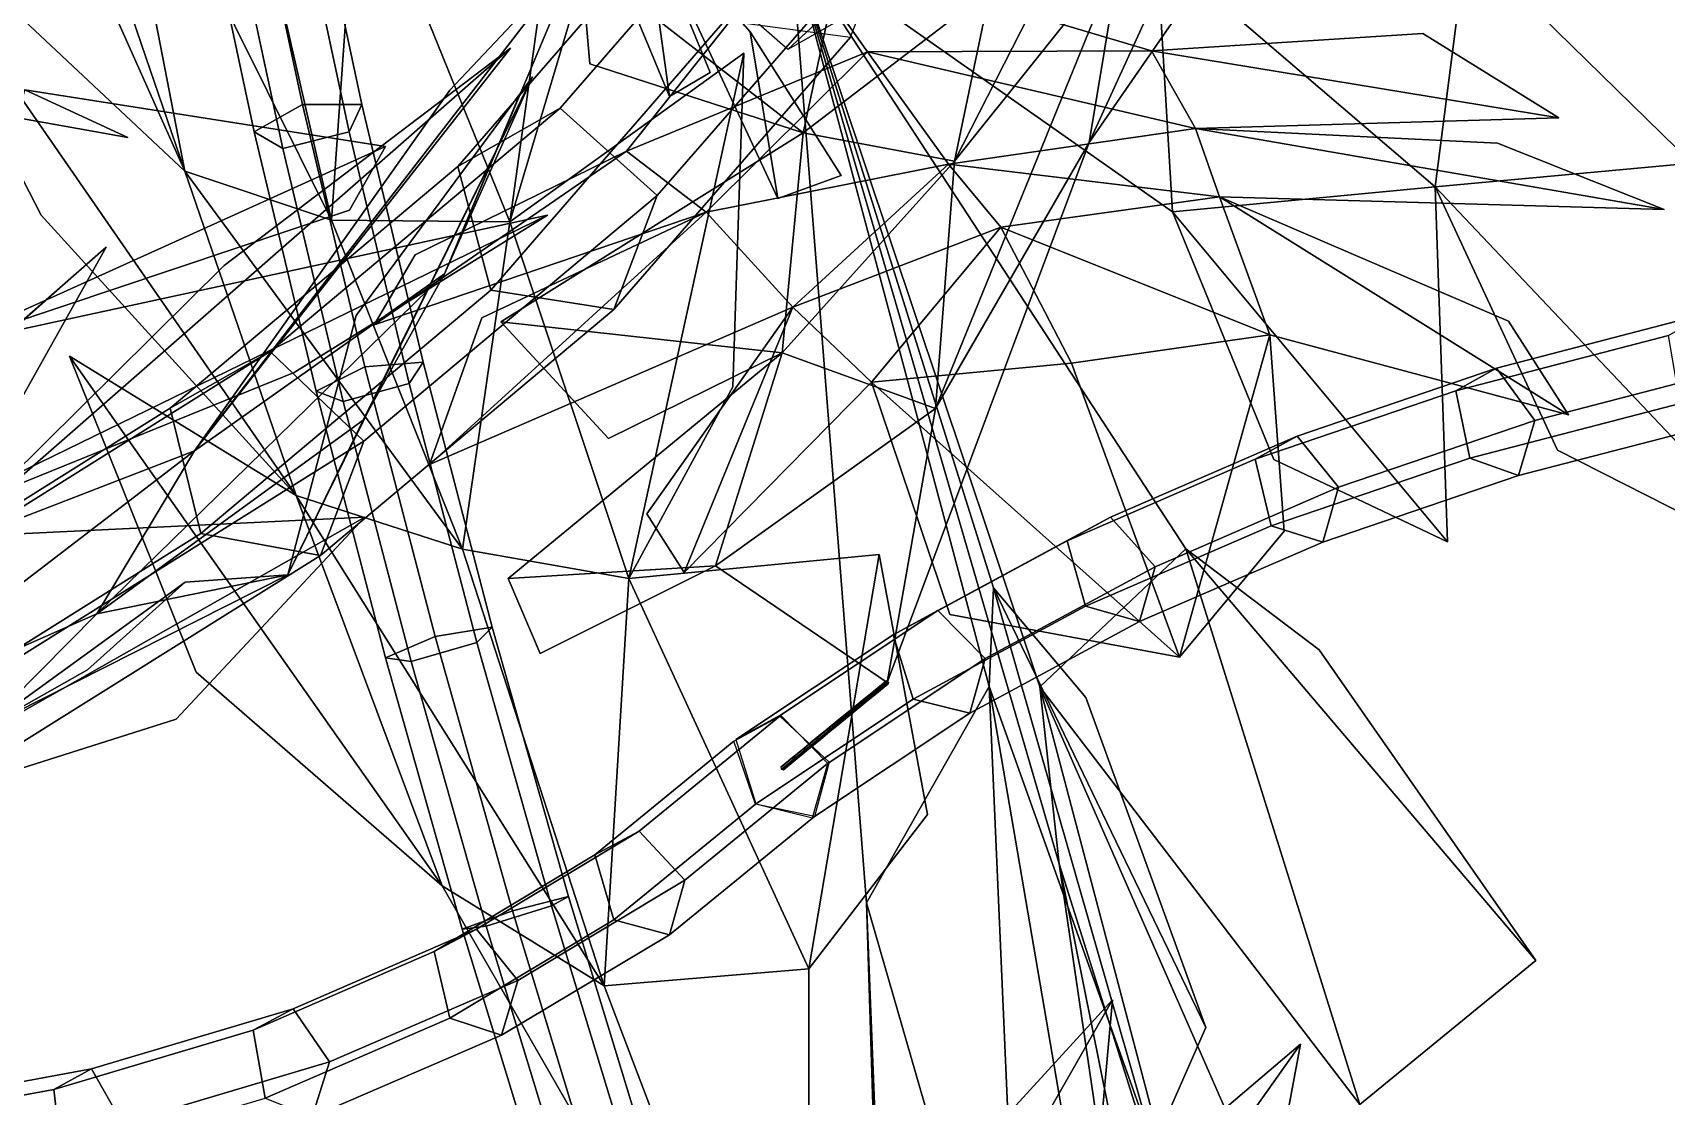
# Model space of a CAD drawing. Header units: metres. Extents: x -349 to 464, y -383 to 362.
# Drawn here: x 154.4 to 187.41, y 4.95 to 26.44 of the extents above; entities that cross this region are included whole.
import ezdxf

# ---------------------------------------------------------------- set-up
doc = ezdxf.new("R2010")
doc.units = ezdxf.units.M

msp = doc.modelspace()

# ---------------------------------------------------------------- linework, layer by layer
at = {"layer": 'Breeder_Intrnd', "color": 3}
for points in [[(167.6774, 27.8463, 293.079), (173.1804, 32.958, 308.6278), (175.1631, 31.2137, 308.4995), (169.6602, 26.102, 292.9507)], [(169.6602, 26.102, 292.9507), (175.1631, 31.2137, 308.4995), (177.2404, 32.4006, 307.3741), (171.7374, 27.2889, 291.8253)], [(165.0614, 24.9163, 275.8337), (169.7876, 30.3623, 291.4665), (167.6877, 29.1521, 292.5231), (162.9966, 23.7405, 276.9933)], [(167.0237, 23.1541, 275.6499), (171.807, 28.6559, 291.4501), (169.7876, 30.3623, 291.4665), (165.0614, 24.9163, 275.8337)], [(162.9966, 23.7405, 276.9933), (167.6877, 29.1521, 292.5231), (168.3898, 26.6864, 293.1696), (163.6637, 21.2405, 277.5368)], [(166.1469, 20.848, 276.7184), (170.9302, 26.3498, 292.5186), (171.807, 28.6559, 291.4501), (167.0237, 23.1541, 275.6499)], [(163.6637, 21.2405, 277.5368), (168.3898, 26.6864, 293.1696), (170.9302, 26.3498, 292.5186), (166.1469, 20.848, 276.7184)], [(159.2023, 19.9984, 260.4109), (165.0614, 24.9163, 275.8337), (162.9966, 23.7405, 276.9933), (157.1801, 18.8532, 261.6716)], [(161.0956, 18.186, 260.0623), (167.0237, 23.1541, 275.6499), (165.0614, 24.9163, 275.8337), (159.2023, 19.9984, 260.4109)], [(157.1801, 18.8532, 261.6716), (162.9966, 23.7405, 276.9933), (163.6637, 21.2405, 277.5368), (157.8046, 16.3225, 262.114)], [(160.2187, 15.88, 261.1307), (166.1469, 20.848, 276.7184), (167.0237, 23.1541, 275.6499), (161.0956, 18.186, 260.0623)], [(157.8046, 16.3225, 262.114), (163.6637, 21.2405, 277.5368), (166.1469, 20.848, 276.7184), (160.2187, 15.88, 261.1307)], [(152.2423, 15.635, 245.2814), (159.2023, 19.9984, 260.4109), (157.1801, 18.8532, 261.6716), (150.2697, 14.5169, 246.6412)], [(154.0547, 13.7788, 244.7717), (161.0956, 18.186, 260.0623), (159.2023, 19.9984, 260.4109), (152.2423, 15.635, 245.2814)], [(150.2697, 14.5169, 246.6412), (157.1801, 18.8532, 261.6716), (157.8046, 16.3225, 262.114), (150.8446, 11.9592, 246.9846)], [(153.1778, 11.4727, 245.8402), (160.2187, 15.88, 261.1307), (161.0956, 18.186, 260.0623), (154.0547, 13.7788, 244.7717)], [(150.8446, 11.9592, 246.9846), (157.8046, 16.3225, 262.114), (160.2187, 15.88, 261.1307), (153.1778, 11.4727, 245.8402)]]:
    msp.add_3dface(points, dxfattribs=at)
at = {"layer": 'Breeder_Leaf', "color": 3}
for points in [[(155.8946, 31.7981, 255.3863), (153.1471, 36.2901, 250.3426), (157.4785, 23.6434, 252.256)], [(155.8946, 31.7981, 255.3863), (157.4785, 23.6434, 252.256), (153.1471, 36.2901, 250.3426)], [(153.1471, 36.2901, 250.3426), (153.9762, 31.489, 249.4697), (157.4785, 23.6434, 252.256)], [(153.1471, 36.2901, 250.3426), (157.4785, 23.6434, 252.256), (153.9762, 31.489, 249.4697)], [(176.3814, 28.04291, 101.7776), (180.6449, 34.92, 104.1116), (175.7502, 24.2203, 110.3054)], [(176.3814, 28.04291, 101.7776), (175.7502, 24.2203, 110.3054), (180.6449, 34.92, 104.1116)], [(180.6449, 34.92, 104.1116), (179.7413, 29.9987, 108.8524), (175.7502, 24.2203, 110.3054)], [(180.6449, 34.92, 104.1116), (175.7502, 24.2203, 110.3054), (179.7413, 29.9987, 108.8524)], [(164.0473, 22.6219, 260.0789), (165.5088, 33.1738, 266.9497), (160.9733, 30.1874, 263.1028)], [(164.0473, 22.6219, 260.0789), (160.9733, 30.1874, 263.1028), (165.5088, 33.1738, 266.9497)], [(164.0473, 22.6219, 260.0789), (166.2043, 29.8754, 266.1505), (165.5088, 33.1738, 266.9497)], [(164.0473, 22.6219, 260.0789), (165.5088, 33.1738, 266.9497), (166.2043, 29.8754, 266.1505)], [(160.4429, 22.6509, 256.3257), (155.8946, 31.7981, 255.3863), (157.4785, 23.6434, 252.256)], [(160.4429, 22.6509, 256.3257), (157.4785, 23.6434, 252.256), (155.8946, 31.7981, 255.3863)], [(160.4429, 22.6509, 256.3257), (158.514, 31.05188, 259.1946), (155.8946, 31.7981, 255.3863)], [(160.4429, 22.6509, 256.3257), (155.8946, 31.7981, 255.3863), (158.514, 31.05188, 259.1946)], [(160.9733, 30.1874, 263.1028), (158.514, 31.05188, 259.1946), (160.4429, 22.6509, 256.3257)], [(160.9733, 30.1874, 263.1028), (160.4429, 22.6509, 256.3257), (158.514, 31.05188, 259.1946)], [(173.0269, 23.8461, 99.5957), (176.6985, 31.0466, 94.5576), (176.3814, 28.04291, 101.7776)], [(173.0269, 23.8461, 99.5957), (176.3814, 28.04291, 101.7776), (176.6985, 31.0466, 94.5576)], [(173.0269, 23.8461, 99.5957), (173.7484, 27.308, 92.646), (176.6985, 31.0466, 94.5576)], [(173.0269, 23.8461, 99.5957), (176.6985, 31.0466, 94.5576), (173.7484, 27.308, 92.646)], [(164.0473, 22.6219, 260.0789), (160.9733, 30.1874, 263.1028), (160.4429, 22.6509, 256.3257)], [(164.0473, 22.6219, 260.0789), (160.4429, 22.6509, 256.3257), (160.9733, 30.1874, 263.1028)], [(157.4785, 23.6434, 252.256), (150.9825, 29.7392, 246.0808), (159.7299, 17.09128, 248.6161)], [(157.4785, 23.6434, 252.256), (159.7299, 17.09128, 248.6161), (150.9825, 29.7392, 246.0808)], [(150.9825, 29.7392, 246.0808), (154.5784, 22.7567, 245.573), (159.7299, 17.09128, 248.6161)], [(150.9825, 29.7392, 246.0808), (159.7299, 17.09128, 248.6161), (154.5784, 22.7567, 245.573)], [(169.9723, 24.4158, 90.5351), (165.4817, 27.9139, 79.2088), (170.8904, 28.6949, 83.00672)], [(169.9723, 24.4158, 90.5351), (170.8904, 28.6949, 83.00672), (165.4817, 27.9139, 79.2088)], [(169.9723, 24.4158, 90.5351), (170.8904, 28.6949, 83.00672), (173.7484, 27.308, 92.646)], [(169.9723, 24.4158, 90.5351), (173.7484, 27.308, 92.646), (170.8904, 28.6949, 83.00672)], [(162.7239, 21.5716, 129.1591), (165.4612, 28.06714, 131.025), (157.6748, 17.9924, 135.5232)], [(162.7239, 21.5716, 129.1591), (157.6748, 17.9924, 135.5232), (165.4612, 28.06714, 131.025)], [(165.4612, 28.06714, 131.025), (162.8308, 25.2821, 134.1595), (157.6748, 17.9924, 135.5232)], [(165.4612, 28.06714, 131.025), (157.6748, 17.9924, 135.5232), (162.8308, 25.2821, 134.1595)], [(169.9723, 24.4158, 90.5351), (165.6642, 25.8089, 81.9543), (165.4817, 27.9139, 79.2088)], [(169.9723, 24.4158, 90.5351), (165.4817, 27.9139, 79.2088), (165.6642, 25.8089, 81.9543)], [(172.6417, 18.8503, 108.0927), (176.3814, 28.04291, 101.7776), (175.7502, 24.2203, 110.3054)], [(172.6417, 18.8503, 108.0927), (175.7502, 24.2203, 110.3054), (176.3814, 28.04291, 101.7776)], [(172.6417, 18.8503, 108.0927), (173.0269, 23.8461, 99.5957), (176.3814, 28.04291, 101.7776)], [(172.6417, 18.8503, 108.0927), (176.3814, 28.04291, 101.7776), (173.0269, 23.8461, 99.5957)], [(169.9723, 24.4158, 90.5351), (173.7484, 27.308, 92.646), (173.0269, 23.8461, 99.5957)], [(169.9723, 24.4158, 90.5351), (173.0269, 23.8461, 99.5957), (173.7484, 27.308, 92.646)], [(157.6748, 17.9924, 135.5232), (164.0594, 26.1267, 138.7731), (152.4458, 15.9704, 140.9838)], [(157.6748, 17.9924, 135.5232), (152.4458, 15.9704, 140.9838), (164.0594, 26.1267, 138.7731)], [(164.0594, 26.1267, 138.7731), (158.2717, 21.7391, 141.8055), (152.4458, 15.9704, 140.9838)], [(164.0594, 26.1267, 138.7731), (152.4458, 15.9704, 140.9838), (158.2717, 21.7391, 141.8055)], [(166.4524, 15.4177, 257.8984), (168.7738, 26.02712, 269.1898), (164.0473, 22.6219, 260.0789)], [(166.4524, 15.4177, 257.8984), (164.0473, 22.6219, 260.0789), (168.7738, 26.02712, 269.1898)], [(166.4524, 15.4177, 257.8984), (168.5527, 19.2899, 264.8441), (168.7738, 26.02712, 269.1898)], [(166.4524, 15.4177, 257.8984), (168.7738, 26.02712, 269.1898), (168.5527, 19.2899, 264.8441)], [(159.5631, 15.4872, 122.7621), (164.5022, 25.5524, 118.54), (161.0788, 18.6127, 125.9249)], [(159.5631, 15.4872, 122.7621), (161.0788, 18.6127, 125.9249), (164.5022, 25.5524, 118.54)], [(159.5631, 15.4872, 122.7621), (160.9387, 20.7298, 117.9101), (164.5022, 25.5524, 118.54)], [(159.5631, 15.4872, 122.7621), (164.5022, 25.5524, 118.54), (160.9387, 20.7298, 117.9101)], [(161.0788, 18.6127, 125.9249), (164.5022, 25.5524, 118.54), (162.7239, 21.5716, 129.1591)], [(161.0788, 18.6127, 125.9249), (162.7239, 21.5716, 129.1591), (164.5022, 25.5524, 118.54)], [(164.5022, 25.5524, 118.54), (164.2395, 25.1832, 123.7192), (162.7239, 21.5716, 129.1591)], [(164.5022, 25.5524, 118.54), (162.7239, 21.5716, 129.1591), (164.2395, 25.1832, 123.7192)], [(154.2443, 25.286, -6.9833), (156.3254, 24.3239, -15.1967), (152.1789, 25.06231, -20.8725)], [(154.2443, 25.286, -6.9833), (152.1789, 25.06231, -20.8725), (156.3254, 24.3239, -15.1967)], [(152.6255, 20.1143, 1.6672), (161.5305, 24.1428, -9.5253), (154.2443, 25.286, -6.9833)], [(152.6255, 20.1143, 1.6672), (154.2443, 25.286, -6.9833), (161.5305, 24.1428, -9.5253)], [(152.6255, 20.1143, 1.6672), (160.8065, 22.8581, -5.7415), (161.5305, 24.1428, -9.5253)], [(152.6255, 20.1143, 1.6672), (161.5305, 24.1428, -9.5253), (160.8065, 22.8581, -5.7415)], [(169.5482, 19.971, 97.0546), (163.8634, 20.5991, 82.4692), (169.9723, 24.4158, 90.5351)], [(169.5482, 19.971, 97.0546), (169.9723, 24.4158, 90.5351), (163.8634, 20.5991, 82.4692)], [(169.5482, 19.971, 97.0546), (169.9723, 24.4158, 90.5351), (173.0269, 23.8461, 99.5957)], [(169.5482, 19.971, 97.0546), (173.0269, 23.8461, 99.5957), (169.9723, 24.4158, 90.5351)], [(171.6668, 13.3165, 119.4861), (172.6417, 18.8503, 108.0927), (175.7502, 24.2203, 110.3054)], [(171.6668, 13.3165, 119.4861), (175.7502, 24.2203, 110.3054), (172.6417, 18.8503, 108.0927)], [(169.5482, 19.971, 97.0546), (173.0269, 23.8461, 99.5957), (172.6417, 18.8503, 108.0927)], [(169.5482, 19.971, 97.0546), (172.6417, 18.8503, 108.0927), (173.0269, 23.8461, 99.5957)], [(163.0913, 16.00903, 253.2155), (157.4785, 23.6434, 252.256), (159.7299, 17.09128, 248.6161)], [(163.0913, 16.00903, 253.2155), (159.7299, 17.09128, 248.6161), (157.4785, 23.6434, 252.256)], [(163.0913, 16.00903, 253.2155), (160.4429, 22.6509, 256.3257), (157.4785, 23.6434, 252.256)], [(163.0913, 16.00903, 253.2155), (157.4785, 23.6434, 252.256), (160.4429, 22.6509, 256.3257)], [(151.3171, 16.1843, 9.9524), (164.8082, 22.7572, -0.6334), (152.6255, 20.1143, 1.6672)], [(151.3171, 16.1843, 9.9524), (152.6255, 20.1143, 1.6672), (164.8082, 22.7572, -0.6334)], [(151.3171, 16.1843, 9.9524), (159.6897, 19.5749, 6.5821), (164.8082, 22.7572, -0.6334)], [(151.3171, 16.1843, 9.9524), (164.8082, 22.7572, -0.6334), (159.6897, 19.5749, 6.5821)], [(164.0473, 22.6219, 260.0789), (160.4429, 22.6509, 256.3257), (163.0913, 16.00903, 253.2155)], [(164.0473, 22.6219, 260.0789), (163.0913, 16.00903, 253.2155), (160.4429, 22.6509, 256.3257)], [(166.4524, 15.4177, 257.8984), (164.0473, 22.6219, 260.0789), (163.0913, 16.00903, 253.2155)], [(166.4524, 15.4177, 257.8984), (163.0913, 16.00903, 253.2155), (164.0473, 22.6219, 260.0789)], [(152.4458, 15.9704, 140.9838), (155.8873, 22.1096, 145.6083), (146.0098, 13.3644, 147.2704)], [(152.4458, 15.9704, 140.9838), (146.0098, 13.3644, 147.2704), (155.8873, 22.1096, 145.6083)], [(155.8873, 22.1096, 145.6083), (151.2533, 18.0453, 148.6936), (146.0098, 13.3644, 147.2704)], [(155.8873, 22.1096, 145.6083), (146.0098, 13.3644, 147.2704), (151.2533, 18.0453, 148.6936)], [(155.7004, 14.7033, 132.1148), (162.7239, 21.5716, 129.1591), (157.6748, 17.9924, 135.5232)], [(155.7004, 14.7033, 132.1148), (157.6748, 17.9924, 135.5232), (162.7239, 21.5716, 129.1591)], [(155.7004, 14.7033, 132.1148), (161.0788, 18.6127, 125.9249), (162.7239, 21.5716, 129.1591)], [(155.7004, 14.7033, 132.1148), (162.7239, 21.5716, 129.1591), (161.0788, 18.6127, 125.9249)], [(169.5482, 19.971, 97.0546), (166.0385, 18.2415, 89.82), (163.8634, 20.5991, 82.4692)], [(169.5482, 19.971, 97.0546), (163.8634, 20.5991, 82.4692), (166.0385, 18.2415, 89.82)], [(159.7299, 17.09128, 248.6161), (155.1518, 19.907, 242.1328), (162.6754, 9.2043, 244.5106)], [(159.7299, 17.09128, 248.6161), (162.6754, 9.2043, 244.5106), (155.1518, 19.907, 242.1328)], [(155.1518, 19.907, 242.1328), (157.7094, 13.5236, 241.6622), (162.6754, 9.2043, 244.5106)], [(155.1518, 19.907, 242.1328), (162.6754, 9.2043, 244.5106), (157.7094, 13.5236, 241.6622)], [(168.2025, 15.6689, 105.2622), (164.0134, 15.4168, 92.6843), (169.5482, 19.971, 97.0546)], [(168.2025, 15.6689, 105.2622), (169.5482, 19.971, 97.0546), (164.0134, 15.4168, 92.6843)], [(168.2025, 15.6689, 105.2622), (169.5482, 19.971, 97.0546), (172.6417, 18.8503, 108.0927)], [(168.2025, 15.6689, 105.2622), (172.6417, 18.8503, 108.0927), (169.5482, 19.971, 97.0546)], [(168.2025, 15.6689, 105.2622), (172.6417, 18.8503, 108.0927), (171.6668, 13.3165, 119.4861)], [(168.2025, 15.6689, 105.2622), (171.6668, 13.3165, 119.4861), (172.6417, 18.8503, 108.0927)], [(159.5631, 15.4872, 122.7621), (161.0788, 18.6127, 125.9249), (155.7004, 14.7033, 132.1148)], [(159.5631, 15.4872, 122.7621), (155.7004, 14.7033, 132.1148), (161.0788, 18.6127, 125.9249)], [(150.2178, 12.2823, 137.1031), (157.6748, 17.9924, 135.5232), (152.4458, 15.9704, 140.9838)], [(150.2178, 12.2823, 137.1031), (152.4458, 15.9704, 140.9838), (157.6748, 17.9924, 135.5232)], [(150.2178, 12.2823, 137.1031), (155.7004, 14.7033, 132.1148), (157.6748, 17.9924, 135.5232)], [(150.2178, 12.2823, 137.1031), (157.6748, 17.9924, 135.5232), (155.7004, 14.7033, 132.1148)], [(165.9539, 7.187, 249.8564), (159.7299, 17.09128, 248.6161), (162.6754, 9.2043, 244.5106)], [(165.9539, 7.187, 249.8564), (162.6754, 9.2043, 244.5106), (159.7299, 17.09128, 248.6161)], [(165.9539, 7.187, 249.8564), (163.0913, 16.00903, 253.2155), (159.7299, 17.09128, 248.6161)], [(165.9539, 7.187, 249.8564), (159.7299, 17.09128, 248.6161), (163.0913, 16.00903, 253.2155)], [(149.6413, 10.1452, 18.964), (161.1145, 16.657, 10.7449), (151.3171, 16.1843, 9.9524)], [(149.6413, 10.1452, 18.964), (151.3171, 16.1843, 9.9524), (161.1145, 16.657, 10.7449)], [(149.6413, 10.1452, 18.964), (157.3019, 12.5711, 16.3727), (161.1145, 16.657, 10.7449)], [(149.6413, 10.1452, 18.964), (161.1145, 16.657, 10.7449), (157.3019, 12.5711, 16.3727)], [(166.4524, 15.4177, 257.8984), (163.0913, 16.00903, 253.2155), (165.9539, 7.187, 249.8564)], [(166.4524, 15.4177, 257.8984), (165.9539, 7.187, 249.8564), (163.0913, 16.00903, 253.2155)], [(170.0874, 7.5293, 254.3993), (171.5086, 15.9019, 264.5823), (166.4524, 15.4177, 257.8984)], [(170.0874, 7.5293, 254.3993), (166.4524, 15.4177, 257.8984), (171.5086, 15.9019, 264.5823)], [(170.0874, 7.5293, 254.3993), (172.4843, 10.6475, 260.4332), (171.5086, 15.9019, 264.5823)], [(170.0874, 7.5293, 254.3993), (171.5086, 15.9019, 264.5823), (172.4843, 10.6475, 260.4332)], [(168.2025, 15.6689, 105.2622), (164.6588, 13.9003, 99.2463), (164.0134, 15.4168, 92.6843)], [(168.2025, 15.6689, 105.2622), (164.0134, 15.4168, 92.6843), (164.6588, 13.9003, 99.2463)], [(153.3996, 12.376, 128.0689), (159.5631, 15.4872, 122.7621), (155.7004, 14.7033, 132.1148)], [(153.3996, 12.376, 128.0689), (155.7004, 14.7033, 132.1148), (159.5631, 15.4872, 122.7621)], [(153.3996, 12.376, 128.0689), (157.4872, 15.3375, 116.441), (159.5631, 15.4872, 122.7621)], [(153.3996, 12.376, 128.0689), (159.5631, 15.4872, 122.7621), (157.4872, 15.3375, 116.441)], [(153.3996, 12.376, 128.0689), (155.5152, 13.5719, 118.676), (157.4872, 15.3375, 116.441)], [(153.3996, 12.376, 128.0689), (157.4872, 15.3375, 116.441), (155.5152, 13.5719, 118.676)], [(170.0874, 7.5293, 254.3993), (166.4524, 15.4177, 257.8984), (165.9539, 7.187, 249.8564)], [(170.0874, 7.5293, 254.3993), (165.9539, 7.187, 249.8564), (166.4524, 15.4177, 257.8984)], [(153.3996, 12.376, 128.0689), (155.7004, 14.7033, 132.1148), (150.2178, 12.2823, 137.1031)], [(153.3996, 12.376, 128.0689), (150.2178, 12.2823, 137.1031), (155.7004, 14.7033, 132.1148)], [(170.0752, -3.6437, 244.6517), (165.9539, 7.187, 249.8564), (162.6754, 9.2043, 244.5106)], [(170.0752, -3.6437, 244.6517), (162.6754, 9.2043, 244.5106), (165.9539, 7.187, 249.8564)], [(170.0874, 7.5293, 254.3993), (165.9539, 7.187, 249.8564), (170.0752, -3.6437, 244.6517)], [(170.0874, 7.5293, 254.3993), (170.0752, -3.6437, 244.6517), (165.9539, 7.187, 249.8564)]]:
    msp.add_3dface(points, dxfattribs=at)
at = {"layer": 'Breeder_Mrstm', "color": 3}
for points in [[(164.7927, 31.1185, 318.6564), (167.2705, 25.1536, 325.5616), (166.7491, 28.9012, 312.5031)], [(164.7927, 31.1185, 318.6564), (166.7491, 28.9012, 312.5031), (167.2705, 25.1536, 325.5616)], [(167.2705, 25.1536, 325.5616), (168.0954, 25.6354, 318.7629), (166.7491, 28.9012, 312.5031)], [(167.2705, 25.1536, 325.5616), (166.7491, 28.9012, 312.5031), (168.0954, 25.6354, 318.7629)], [(166.7491, 28.9012, 312.5031), (169.458, 23.09387, 316.0949), (168.9019, 26.4597, 305.009)], [(166.7491, 28.9012, 312.5031), (168.9019, 26.4597, 305.009), (169.458, 23.09387, 316.0949)], [(166.4042, 24.04539, 303.9999), (171.273, 26.05697, 302.9789), (169.729, 28.2375, 292.2243)], [(166.4042, 24.04539, 303.9999), (169.729, 28.2375, 292.2243), (171.273, 26.05697, 302.9789)], [(169.729, 28.2375, 292.2243), (171.273, 26.05697, 302.9789), (177.0121, 26.07158, 302.6913)], [(169.729, 28.2375, 292.2243), (177.0121, 26.07158, 302.6913), (171.273, 26.05697, 302.9789)], [(177.4305, 22.8202, 301.0918), (177.1139, 28.1424, 300.4859), (169.729, 28.2375, 292.2243)], [(177.4305, 22.8202, 301.0918), (169.729, 28.2375, 292.2243), (177.1139, 28.1424, 300.4859)], [(182.7368, 23.3299, 307.2808), (183.3703, 28.2652, 306.3922), (177.1139, 28.1424, 300.4859)], [(182.7368, 23.3299, 307.2808), (177.1139, 28.1424, 300.4859), (183.3703, 28.2652, 306.3922)], [(177.4305, 22.8202, 301.0918), (182.7368, 23.3299, 307.2808), (177.1139, 28.1424, 300.4859)], [(177.4305, 22.8202, 301.0918), (177.1139, 28.1424, 300.4859), (182.7368, 23.3299, 307.2808)], [(182.7368, 23.3299, 307.2808), (187.927, 23.8047, 311.7918), (183.3703, 28.2652, 306.3922)], [(182.7368, 23.3299, 307.2808), (183.3703, 28.2652, 306.3922), (187.927, 23.8047, 311.7918)], [(187.927, 23.8047, 311.7918), (187.8895, 28.3327, 311.4754), (183.3703, 28.2652, 306.3922)], [(187.927, 23.8047, 311.7918), (183.3703, 28.2652, 306.3922), (187.8895, 28.3327, 311.4754)], [(169.458, 23.09387, 316.0949), (170.7375, 23.558, 310.2382), (168.9019, 26.4597, 305.009)], [(169.458, 23.09387, 316.0949), (168.9019, 26.4597, 305.009), (170.7375, 23.558, 310.2382)], [(185.238, 24.7193, 310.7562), (182.4939, 26.423, 305.6846), (177.0121, 26.07158, 302.6913)], [(185.238, 24.7193, 310.7562), (177.0121, 26.07158, 302.6913), (182.4939, 26.423, 305.6846)], [(166.4042, 24.04539, 303.9999), (168.0137, 22.8152, 311.9129), (171.273, 26.05697, 302.9789)], [(166.4042, 24.04539, 303.9999), (171.273, 26.05697, 302.9789), (168.0137, 22.8152, 311.9129)], [(168.0137, 22.8152, 311.9129), (172.9095, 23.7869, 311.1158), (171.273, 26.05697, 302.9789)], [(168.0137, 22.8152, 311.9129), (171.273, 26.05697, 302.9789), (172.9095, 23.7869, 311.1158)], [(171.273, 26.05697, 302.9789), (177.8955, 24.5083, 310.6621), (177.0121, 26.07158, 302.6913)], [(171.273, 26.05697, 302.9789), (177.0121, 26.07158, 302.6913), (177.8955, 24.5083, 310.6621)], [(171.273, 26.05697, 302.9789), (172.9095, 23.7869, 311.1158), (177.8955, 24.5083, 310.6621)], [(171.273, 26.05697, 302.9789), (177.8955, 24.5083, 310.6621), (172.9095, 23.7869, 311.1158)], [(177.8955, 24.5083, 310.6621), (185.238, 24.7193, 310.7562), (177.0121, 26.07158, 302.6913)], [(177.8955, 24.5083, 310.6621), (177.0121, 26.07158, 302.6913), (185.238, 24.7193, 310.7562)], [(172.9095, 23.7869, 311.1158), (178.3844, 23.126, 317.3297), (177.8955, 24.5083, 310.6621)], [(172.9095, 23.7869, 311.1158), (177.8955, 24.5083, 310.6621), (178.3844, 23.126, 317.3297)], [(178.3844, 23.126, 317.3297), (187.3638, 22.8696, 320.2801), (177.8955, 24.5083, 310.6621)], [(178.3844, 23.126, 317.3297), (177.8955, 24.5083, 310.6621), (187.3638, 22.8696, 320.2801)], [(187.3638, 22.8696, 320.2801), (183.9974, 24.2121, 314.4492), (177.8955, 24.5083, 310.6621)], [(187.3638, 22.8696, 320.2801), (177.8955, 24.5083, 310.6621), (183.9974, 24.2121, 314.4492)], [(166.4042, 24.04539, 303.9999), (161.307, 20.5371, 313.7719), (168.0137, 22.8152, 311.9129)], [(166.4042, 24.04539, 303.9999), (168.0137, 22.8152, 311.9129), (161.307, 20.5371, 313.7719)], [(166.4042, 24.04539, 303.9999), (162.1305, 21.9504, 308.1012), (161.307, 20.5371, 313.7719)], [(166.4042, 24.04539, 303.9999), (161.307, 20.5371, 313.7719), (162.1305, 21.9504, 308.1012)], [(168.0137, 22.8152, 311.9129), (169.7654, 20.8967, 318.2975), (172.9095, 23.7869, 311.1158)], [(168.0137, 22.8152, 311.9129), (172.9095, 23.7869, 311.1158), (169.7654, 20.8967, 318.2975)], [(169.7654, 20.8967, 318.2975), (173.9667, 22.5132, 317.7133), (172.9095, 23.7869, 311.1158)], [(169.7654, 20.8967, 318.2975), (172.9095, 23.7869, 311.1158), (173.9667, 22.5132, 317.7133)], [(172.9095, 23.7869, 311.1158), (173.9667, 22.5132, 317.7133), (178.3844, 23.126, 317.3297)], [(172.9095, 23.7869, 311.1158), (178.3844, 23.126, 317.3297), (173.9667, 22.5132, 317.7133)], [(182.7368, 23.3299, 307.2808), (190.1509, 15.5021, 315.6785), (187.927, 23.8047, 311.7918)], [(182.7368, 23.3299, 307.2808), (187.927, 23.8047, 311.7918), (190.1509, 15.5021, 315.6785)], [(173.9667, 22.5132, 317.7133), (179.4008, 20.3376, 324.4821), (178.3844, 23.126, 317.3297)], [(173.9667, 22.5132, 317.7133), (178.3844, 23.126, 317.3297), (179.4008, 20.3376, 324.4821)], [(177.4305, 22.8202, 301.0918), (182.9907, 16.1581, 308.7391), (182.7368, 23.3299, 307.2808)], [(177.4305, 22.8202, 301.0918), (182.7368, 23.3299, 307.2808), (182.9907, 16.1581, 308.7391)], [(179.4008, 20.3376, 324.4821), (185.4353, 18.7186, 325.6736), (178.3844, 23.126, 317.3297)], [(179.4008, 20.3376, 324.4821), (178.3844, 23.126, 317.3297), (185.4353, 18.7186, 325.6736)], [(185.4353, 18.7186, 325.6736), (184.2201, 20.6158, 321.9904), (178.3844, 23.126, 317.3297)], [(185.4353, 18.7186, 325.6736), (178.3844, 23.126, 317.3297), (184.2201, 20.6158, 321.9904)], [(182.7368, 23.3299, 307.2808), (185.2107, 18.00449, 311.4032), (190.1509, 15.5021, 315.6785)], [(182.7368, 23.3299, 307.2808), (190.1509, 15.5021, 315.6785), (185.2107, 18.00449, 311.4032)], [(168.0137, 22.8152, 311.9129), (162.4225, 17.7169, 323.2932), (169.7654, 20.8967, 318.2975)], [(168.0137, 22.8152, 311.9129), (169.7654, 20.8967, 318.2975), (162.4225, 17.7169, 323.2932)], [(168.0137, 22.8152, 311.9129), (163.4762, 20.6812, 317.0443), (162.4225, 17.7169, 323.2932)], [(168.0137, 22.8152, 311.9129), (162.4225, 17.7169, 323.2932), (163.4762, 20.6812, 317.0443)], [(177.4305, 22.8202, 301.0918), (179.4837, 17.8185, 304.2921), (182.9907, 16.1581, 308.7391)], [(177.4305, 22.8202, 301.0918), (182.9907, 16.1581, 308.7391), (179.4837, 17.8185, 304.2921)], [(169.7654, 20.8967, 318.2975), (171.3502, 19.3829, 325.5706), (173.9667, 22.5132, 317.7133)], [(169.7654, 20.8967, 318.2975), (173.9667, 22.5132, 317.7133), (171.3502, 19.3829, 325.5706)], [(171.3502, 19.3829, 325.5706), (175.3913, 19.7661, 325.0085), (173.9667, 22.5132, 317.7133)], [(171.3502, 19.3829, 325.5706), (173.9667, 22.5132, 317.7133), (175.3913, 19.7661, 325.0085)], [(173.9667, 22.5132, 317.7133), (175.3913, 19.7661, 325.0085), (179.4008, 20.3376, 324.4821)], [(173.9667, 22.5132, 317.7133), (179.4008, 20.3376, 324.4821), (175.3913, 19.7661, 325.0085)], [(169.7654, 20.8967, 318.2975), (166.813, 16.7191, 325.0397), (167.5682, 15.5368, 327.7164)], [(169.7654, 20.8967, 318.2975), (167.5682, 15.5368, 327.7164), (166.813, 16.7191, 325.0397)], [(169.7654, 20.8967, 318.2975), (167.5682, 15.5368, 327.7164), (171.3502, 19.3829, 325.5706)], [(169.7654, 20.8967, 318.2975), (171.3502, 19.3829, 325.5706), (167.5682, 15.5368, 327.7164)], [(175.3913, 19.7661, 325.0085), (177.5713, 13.8226, 331.8629), (179.4008, 20.3376, 324.4821)], [(175.3913, 19.7661, 325.0085), (179.4008, 20.3376, 324.4821), (177.5713, 13.8226, 331.8629)], [(177.5713, 13.8226, 331.8629), (179.6914, 16.3681, 328.7657), (179.4008, 20.3376, 324.4821)], [(177.5713, 13.8226, 331.8629), (179.4008, 20.3376, 324.4821), (179.6914, 16.3681, 328.7657)], [(171.3502, 19.3829, 325.5706), (177.5713, 13.8226, 331.8629), (175.3913, 19.7661, 325.0085)], [(171.3502, 19.3829, 325.5706), (175.3913, 19.7661, 325.0085), (177.5713, 13.8226, 331.8629)], [(171.3502, 19.3829, 325.5706), (172.9351, 14.6889, 329.5356), (177.5713, 13.8226, 331.8629)], [(171.3502, 19.3829, 325.5706), (177.5713, 13.8226, 331.8629), (172.9351, 14.6889, 329.5356)]]:
    msp.add_3dface(points, dxfattribs=at)
at = {"layer": 'Breeder_Petiole', "color": 3}
for points in [[(159.8551, 24.9905, 246.9434), (158.7683, 30.08154, 249.5837), (157.8064, 29.4711, 250.3618), (158.8824, 24.4384, 247.751)], [(161.0572, 24.9895, 247.6667), (159.9894, 29.9868, 250.2679), (158.7683, 30.08154, 249.5837), (159.8551, 24.9905, 246.9434)], [(160.7985, 24.4368, 248.904), (159.7528, 29.3202, 251.4523), (159.9894, 29.9868, 250.2679), (161.0572, 24.9895, 247.6667)], [(158.8824, 24.4384, 247.751), (157.8064, 29.4711, 250.3618), (158.4113, 29.0034, 251.51), (159.4621, 24.09819, 248.9558)], [(159.4621, 24.09819, 248.9558), (158.4113, 29.0034, 251.51), (159.7528, 29.3202, 251.4523), (160.7985, 24.4368, 248.904)], [(161.1146, 19.6908, 244.8466), (159.8551, 24.9905, 246.9434), (158.8824, 24.4384, 247.751), (160.1292, 19.1993, 245.6776)], [(162.2947, 19.7863, 245.5991), (161.0572, 24.9895, 247.6667), (159.8551, 24.9905, 246.9434), (161.1146, 19.6908, 244.8466)], [(162.0102, 19.3516, 246.8771), (160.7985, 24.4368, 248.904), (161.0572, 24.9895, 247.6667), (162.2947, 19.7863, 245.5991)], [(160.1292, 19.1993, 245.6776), (158.8824, 24.4384, 247.751), (159.4621, 24.09819, 248.9558), (160.6795, 18.9908, 246.9254)], [(160.6795, 18.9908, 246.9254), (159.4621, 24.09819, 248.9558), (160.7985, 24.4368, 248.904), (162.0102, 19.3516, 246.8771)], [(183.1574, 19.2078, 105.8601), (187.4564, 20.3247, 102.1354), (188.2423, 20.7716, 103.1774), (183.9758, 19.6626, 106.8733)], [(183.9758, 19.6626, 106.8733), (188.2423, 20.7716, 103.1774), (188.9519, 19.6984, 103.6754), (184.7528, 18.6088, 107.308)], [(183.4373, 17.8466, 105.6682), (187.6877, 18.9487, 101.9901), (187.4564, 20.3247, 102.1354), (183.1574, 19.2078, 105.8601)], [(162.5345, 14.24, 243.3157), (161.1146, 19.6908, 244.8466), (160.1292, 19.1993, 245.6776), (161.5345, 13.8108, 244.1637)], [(163.69, 14.4341, 244.0872), (162.2947, 19.7863, 245.5991), (161.1146, 19.6908, 244.8466), (162.5345, 14.24, 243.3157)], [(163.3764, 14.1202, 245.3934), (162.0102, 19.3516, 246.8771), (162.2947, 19.7863, 245.5991), (163.69, 14.4341, 244.0872)], [(179.1004, 17.8228, 109.762), (183.1574, 19.2078, 105.8601), (183.9758, 19.6626, 106.8733), (179.9494, 18.2877, 110.745)], [(179.9494, 18.2877, 110.745), (183.9758, 19.6626, 106.8733), (184.7528, 18.6088, 107.308), (180.7898, 17.2576, 111.1137)], [(184.7528, 18.6088, 107.308), (188.9519, 19.6984, 103.6754), (188.6111, 18.5783, 102.9458), (184.4219, 17.4929, 106.5675)], [(161.5345, 13.8108, 244.1637), (160.1292, 19.1993, 245.6776), (160.6795, 18.9908, 246.9254), (162.0519, 13.7372, 245.4405)], [(162.0519, 13.7372, 245.4405), (160.6795, 18.9908, 246.9254), (162.0102, 19.3516, 246.8771), (163.3764, 14.1202, 245.3934)], [(179.4258, 16.4795, 109.5217), (183.4373, 17.8466, 105.6682), (183.1574, 19.2078, 105.8601), (179.1004, 17.8228, 109.762)], [(184.4219, 17.4929, 106.5675), (188.6111, 18.5783, 102.9458), (187.6877, 18.9487, 101.9901), (183.4373, 17.8466, 105.6682)], [(180.7898, 17.2576, 111.1137), (184.7528, 18.6088, 107.308), (184.4219, 17.4929, 106.5675), (180.4681, 16.1465, 110.362)], [(175.3049, 16.1762, 113.8221), (179.1004, 17.8228, 109.762), (179.9494, 18.2877, 110.745), (176.1824, 16.6531, 114.7737)], [(176.1824, 16.6531, 114.7737), (179.9494, 18.2877, 110.745), (180.7898, 17.2576, 111.1137), (177.0817, 15.6509, 115.074)], [(175.6725, 14.8538, 113.5315), (179.4258, 16.4795, 109.5217), (179.1004, 17.8228, 109.762), (175.3049, 16.1762, 113.8221)], [(180.4681, 16.1465, 110.362), (184.4219, 17.4929, 106.5675), (183.4373, 17.8466, 105.6682), (179.4258, 16.4795, 109.5217)], [(177.0817, 15.6509, 115.074), (180.7898, 17.2576, 111.1137), (180.4681, 16.1465, 110.362), (176.7684, 14.5453, 114.3106)], [(171.7888, 14.2754, 118.0204), (175.3049, 16.1762, 113.8221), (176.1824, 16.6531, 114.7737), (172.6928, 14.7663, 118.9397)], [(172.6928, 14.7663, 118.9397), (176.1824, 16.6531, 114.7737), (177.0817, 15.6509, 115.074), (173.6463, 13.7961, 119.1694)], [(172.1951, 12.977, 117.6782), (175.6725, 14.8538, 113.5315), (175.3049, 16.1762, 113.8221), (171.7888, 14.2754, 118.0204)], [(176.7684, 14.5453, 114.3106), (180.4681, 16.1465, 110.362), (179.4258, 16.4795, 109.5217), (175.6725, 14.8538, 113.5315)], [(173.6463, 13.7961, 119.1694), (177.0817, 15.6509, 115.074), (176.7684, 14.5453, 114.3106), (173.3405, 12.6966, 118.3943)], [(173.3405, 12.6966, 118.3943), (176.7684, 14.5453, 114.3106), (175.6725, 14.8538, 113.5315), (172.1951, 12.977, 117.6782)], [(168.6114, 12.1599, 122.2749), (171.7888, 14.2754, 118.0204), (172.6928, 14.7663, 118.9397), (169.5154, 12.6507, 123.1941)], [(169.5154, 12.6507, 123.1941), (172.6928, 14.7663, 118.9397), (173.6463, 13.7961, 119.1694), (170.469, 11.6805, 123.4239)], [(164.1011, 8.6978, 242.3669), (162.5345, 14.24, 243.3157), (161.5345, 13.8108, 244.1637), (163.0849, 8.332, 243.2253)], [(165.2296, 8.9912, 243.1469), (163.69, 14.4341, 244.0872), (162.5345, 14.24, 243.3157), (164.1011, 8.6978, 242.3669)], [(164.8838, 8.7996, 244.4686), (163.3764, 14.1202, 245.3934), (163.69, 14.4341, 244.0872), (165.2296, 8.9912, 243.1469)], [(169.0177, 10.8614, 121.9327), (172.1951, 12.977, 117.6782), (171.7888, 14.2754, 118.0204), (168.6114, 12.1599, 122.2749)], [(163.5659, 8.3945, 244.5168), (162.0519, 13.7372, 245.4405), (163.3764, 14.1202, 245.3934), (164.8838, 8.7996, 244.4686)], [(163.0849, 8.332, 243.2253), (161.5345, 13.8108, 244.1637), (162.0519, 13.7372, 245.4405), (163.5659, 8.3945, 244.5168)], [(170.469, 11.6805, 123.4239), (173.6463, 13.7961, 119.1694), (173.3405, 12.6966, 118.3943), (170.1631, 10.5811, 122.6487)], [(171.4, 13.1418, 119.8308), (171.635, 13.334, 119.4746), (171.665, 13.3504, 119.5032), (171.43, 13.1582, 119.8594)], [(171.4142, 13.1007, 119.818), (171.6493, 13.2929, 119.4618), (171.635, 13.334, 119.4746), (171.4, 13.1418, 119.8308)], [(171.4527, 13.09267, 119.8391), (171.6878, 13.2849, 119.4829), (171.6493, 13.2929, 119.4618), (171.4142, 13.1007, 119.818)], [(171.43, 13.1582, 119.8594), (171.665, 13.3504, 119.5032), (171.6974, 13.3202, 119.5083), (171.4624, 13.1279, 119.8645)], [(171.4624, 13.1279, 119.8645), (171.6974, 13.3202, 119.5083), (171.6878, 13.2849, 119.4829), (171.4527, 13.09267, 119.8391)], [(170.1631, 10.5811, 122.6487), (173.3405, 12.6966, 118.3943), (172.1951, 12.977, 117.6782), (169.0177, 10.8614, 121.9327)], [(170.9294, 12.7576, 120.543), (171.1647, 12.9497, 120.1869), (171.1949, 12.9662, 120.2157), (170.9599, 12.7742, 120.5721)], [(170.9439, 12.7158, 120.53), (171.1791, 12.9082, 120.174), (171.1647, 12.9497, 120.1869), (170.9294, 12.7576, 120.543)], [(170.983, 12.7076, 120.5514), (171.2179, 12.9001, 120.1952), (171.1791, 12.9082, 120.174), (170.9439, 12.7158, 120.53)], [(170.9599, 12.7742, 120.5721), (171.1949, 12.9662, 120.2157), (171.2276, 12.9357, 120.2209), (170.9928, 12.7435, 120.5772)], [(170.9928, 12.7435, 120.5772), (171.2276, 12.9357, 120.2209), (171.2179, 12.9001, 120.1952), (170.983, 12.7076, 120.5514)], [(171.1647, 12.9497, 120.1869), (171.4, 13.1418, 119.8308), (171.43, 13.1582, 119.8594), (171.1949, 12.9662, 120.2157)], [(171.1791, 12.9082, 120.174), (171.4142, 13.1007, 119.818), (171.4, 13.1418, 119.8308), (171.1647, 12.9497, 120.1869)], [(171.2179, 12.9001, 120.1952), (171.4527, 13.09267, 119.8391), (171.4142, 13.1007, 119.818), (171.1791, 12.9082, 120.174)], [(171.1949, 12.9662, 120.2157), (171.43, 13.1582, 119.8594), (171.4624, 13.1279, 119.8645), (171.2276, 12.9357, 120.2209)], [(171.2276, 12.9357, 120.2209), (171.4624, 13.1279, 119.8645), (171.4527, 13.09267, 119.8391), (171.2179, 12.9001, 120.1952)], [(165.7652, 9.8304, 126.5976), (168.5689, 12.1294, 122.3366), (169.4972, 12.6361, 123.2225), (166.6595, 10.3087, 127.5328)], [(166.6595, 10.3087, 127.5328), (169.4972, 12.6361, 123.2225), (170.5, 11.7018, 123.38), (167.5837, 9.3183, 127.794)], [(170.4588, 12.3734, 121.2552), (170.6941, 12.5655, 120.8991), (170.7248, 12.5823, 120.9284), (170.4898, 12.3903, 121.2847)], [(170.4736, 12.331, 121.242), (170.7087, 12.5234, 120.886), (170.6941, 12.5655, 120.8991), (170.4588, 12.3734, 121.2552)], [(170.4898, 12.3903, 121.2847), (170.7248, 12.5823, 120.9284), (170.758, 12.5513, 120.9336), (170.5233, 12.3591, 121.29)], [(170.5233, 12.3591, 121.29), (170.758, 12.5513, 120.9336), (170.7481, 12.5152, 120.9076), (170.5133, 12.3227, 121.2637)], [(170.6941, 12.5655, 120.8991), (170.9294, 12.7576, 120.543), (170.9599, 12.7742, 120.5721), (170.7248, 12.5823, 120.9284)], [(170.7087, 12.5234, 120.886), (170.9439, 12.7158, 120.53), (170.9294, 12.7576, 120.543), (170.6941, 12.5655, 120.8991)], [(170.7481, 12.5152, 120.9076), (170.983, 12.7076, 120.5514), (170.9439, 12.7158, 120.53), (170.7087, 12.5234, 120.886)], [(170.7248, 12.5823, 120.9284), (170.9599, 12.7742, 120.5721), (170.9928, 12.7435, 120.5772), (170.758, 12.5513, 120.9336)], [(170.758, 12.5513, 120.9336), (170.9928, 12.7435, 120.5772), (170.983, 12.7076, 120.5514), (170.7481, 12.5152, 120.9076)], [(170.2235, 12.1813, 121.6113), (170.4588, 12.3734, 121.2552), (170.4898, 12.3903, 121.2847), (170.2547, 12.1983, 121.6411)], [(170.2384, 12.1385, 121.598), (170.4736, 12.331, 121.242), (170.4588, 12.3734, 121.2552), (170.2235, 12.1813, 121.6113)], [(170.2784, 12.1302, 121.6199), (170.5133, 12.3227, 121.2637), (170.4736, 12.331, 121.242), (170.2384, 12.1385, 121.598)], [(170.2547, 12.1983, 121.6411), (170.4898, 12.3903, 121.2847), (170.5233, 12.3591, 121.29), (170.2885, 12.1669, 121.6463)], [(170.2885, 12.1669, 121.6463), (170.5233, 12.3591, 121.29), (170.5133, 12.3227, 121.2637), (170.2784, 12.1302, 121.6199)], [(170.5133, 12.3227, 121.2637), (170.7481, 12.5152, 120.9076), (170.7087, 12.5234, 120.886), (170.4736, 12.331, 121.242)], [(166.1476, 8.5191, 126.2775), (169.0104, 10.8577, 121.9415), (168.5689, 12.1294, 122.3366), (165.7652, 9.8304, 126.5976)], [(169.753, 11.7971, 122.3235), (169.9883, 11.9892, 121.9674), (170.0197, 12.00641, 121.9974), (169.7847, 11.8144, 122.3537)], [(169.7681, 11.7537, 122.31), (170.0032, 11.9461, 121.954), (169.9883, 11.9892, 121.9674), (169.753, 11.7971, 122.3235)], [(169.8087, 11.7452, 122.3322), (170.0435, 11.9377, 121.9761), (170.0032, 11.9461, 121.954), (169.7681, 11.7537, 122.31)], [(169.7847, 11.8144, 122.3537), (170.0197, 12.00641, 121.9974), (170.0537, 11.9747, 122.0027), (169.8189, 11.7825, 122.3591)], [(169.8189, 11.7825, 122.3591), (170.0537, 11.9747, 122.0027), (170.0435, 11.9377, 121.9761), (169.8087, 11.7452, 122.3322)], [(169.9883, 11.9892, 121.9674), (170.2235, 12.1813, 121.6113), (170.2547, 12.1983, 121.6411), (170.0197, 12.00641, 121.9974)], [(170.0032, 11.9461, 121.954), (170.2384, 12.1385, 121.598), (170.2235, 12.1813, 121.6113), (169.9883, 11.9892, 121.9674)], [(170.0435, 11.9377, 121.9761), (170.2784, 12.1302, 121.6199), (170.2384, 12.1385, 121.598), (170.0032, 11.9461, 121.954)], [(170.0197, 12.00641, 121.9974), (170.2547, 12.1983, 121.6411), (170.2885, 12.1669, 121.6463), (170.0537, 11.9747, 122.0027)], [(170.0537, 11.9747, 122.0027), (170.2885, 12.1669, 121.6463), (170.2784, 12.1302, 121.6199), (170.0435, 11.9377, 121.9761)], [(167.5837, 9.3183, 127.794), (170.5, 11.7018, 123.38), (170.2008, 10.609, 122.5928), (167.2691, 8.2186, 127.0226)], [(169.5177, 11.605, 122.6796), (169.753, 11.7971, 122.3235), (169.7847, 11.8144, 122.3537), (169.5496, 11.6224, 122.71)], [(169.5329, 11.5613, 122.666), (169.7681, 11.7537, 122.31), (169.753, 11.7971, 122.3235), (169.5177, 11.605, 122.6796)], [(169.5738, 11.5527, 122.6884), (169.8087, 11.7452, 122.3322), (169.7681, 11.7537, 122.31), (169.5329, 11.5613, 122.666)], [(169.5496, 11.6224, 122.71), (169.7847, 11.8144, 122.3537), (169.8189, 11.7825, 122.3591), (169.5841, 11.5903, 122.7155)], [(169.5841, 11.5903, 122.7155), (169.8189, 11.7825, 122.3591), (169.8087, 11.7452, 122.3322), (169.5738, 11.5527, 122.6884)], [(167.2691, 8.2186, 127.0226), (170.2008, 10.609, 122.5928), (169.0104, 10.8577, 121.9415), (166.1476, 8.5191, 126.2775)], [(162.5162, 7.8764, 130.7121), (165.7652, 9.8304, 126.5976), (166.6595, 10.3087, 127.5328), (163.3713, 8.3305, 131.6948)], [(163.3713, 8.3305, 131.6948), (166.6595, 10.3087, 127.5328), (167.5837, 9.3183, 127.794), (164.206, 7.2929, 132.0554)], [(162.8319, 6.5322, 130.4636), (166.1476, 8.5191, 126.2775), (165.7652, 9.8304, 126.5976), (162.5162, 7.8764, 130.7121)], [(164.206, 7.2929, 132.0554), (167.5837, 9.3183, 127.794), (167.2691, 8.2186, 127.0226), (163.8746, 6.1879, 131.2988)], [(166.8983, 3.5171, 242.7882), (165.2296, 8.9912, 243.1469), (164.1011, 8.6978, 242.3669), (165.7988, 3.1246, 242.0102)], [(166.5175, 3.448, 244.1124), (164.8838, 8.7996, 244.4686), (165.2296, 8.9912, 243.1469), (166.8983, 3.5171, 242.7882)], [(165.7988, 3.1246, 242.0102), (164.1011, 8.6978, 242.3669), (163.0849, 8.332, 243.2253), (164.765, 2.8225, 242.8723)], [(165.2066, 3.02125, 244.1641), (163.5659, 8.3945, 244.5168), (164.8838, 8.7996, 244.4686), (166.5175, 3.448, 244.1124)], [(158.8576, 6.2897, 134.6364), (162.5162, 7.8764, 130.7121), (163.3713, 8.3305, 131.6948), (159.6687, 6.7239, 135.6644)], [(159.6687, 6.7239, 135.6644), (163.3713, 8.3305, 131.6948), (164.206, 7.2929, 132.0554), (160.4042, 5.6488, 136.1189)], [(163.8746, 6.1879, 131.2988), (167.2691, 8.2186, 127.0226), (166.1476, 8.5191, 126.2775), (162.8319, 6.5322, 130.4636)], [(164.765, 2.8225, 242.8723), (163.0849, 8.332, 243.2253), (163.5659, 8.3945, 244.5168), (165.2066, 3.02125, 244.1641)], [(159.0996, 4.9197, 134.4555), (162.8319, 6.5322, 130.4636), (162.5162, 7.8764, 130.7121), (158.8576, 6.2897, 134.6364)], [(160.4042, 5.6488, 136.1189), (164.206, 7.2929, 132.0554), (163.8746, 6.1879, 131.2988), (160.0545, 4.5402, 135.3761)], [(154.8297, 5.08864, 138.3291), (158.8576, 6.2897, 134.6364), (159.6687, 6.7239, 135.6644), (155.5924, 5.5075, 139.3996)], [(155.5924, 5.5075, 139.3996), (159.6687, 6.7239, 135.6644), (160.4042, 5.6488, 136.1189), (156.2198, 4.4049, 139.9417)], [(154.9917, 3.7001, 138.2109), (159.0996, 4.9197, 134.4555), (158.8576, 6.2897, 134.6364), (154.8297, 5.08864, 138.3291)], [(160.0545, 4.5402, 135.3761), (163.8746, 6.1879, 131.2988), (162.8319, 6.5322, 130.4636), (159.0996, 4.9197, 134.4555)], [(156.2198, 4.4049, 139.9417), (160.4042, 5.6488, 136.1189), (160.0545, 4.5402, 135.3761), (155.8507, 3.2943, 139.2113)], [(150.4765, 4.2873, 141.7512), (154.8297, 5.08864, 138.3291), (155.5924, 5.5075, 139.3996), (151.187, 4.6956, 142.8611)], [(151.187, 4.6956, 142.8611), (155.5924, 5.5075, 139.3996), (156.2198, 4.4049, 139.9417), (151.6988, 3.5757, 143.4833)], [(150.5533, 2.8878, 141.6902), (154.9917, 3.7001, 138.2109), (154.8297, 5.08864, 138.3291), (150.4765, 4.2873, 141.7512)]]:
    msp.add_3dface(points, dxfattribs=at)
at = {"layer": 'Breeder_Stipule', "color": 3}
for points in [[(173.8176, 15.2282, 306.1087), (173.7321, 13.2298, 298.2866), (169.729, 28.2375, 292.2243)], [(173.8176, 15.2282, 306.1087), (169.729, 28.2375, 292.2243), (173.7321, 13.2298, 298.2866)], [(169.729, 28.2375, 292.2243), (173.7321, 13.2298, 298.2866), (171.254, 8.8608, 291.2491)], [(169.729, 28.2375, 292.2243), (171.254, 8.8608, 291.2491), (173.7321, 13.2298, 298.2866)], [(175.1406, 9.6495, 290.2406), (174.7511, 13.2278, 297.4677), (169.729, 28.2375, 292.2243)], [(175.1406, 9.6495, 290.2406), (169.729, 28.2375, 292.2243), (174.7511, 13.2278, 297.4677)], [(169.729, 28.2375, 292.2243), (174.7511, 13.2278, 297.4677), (177.7042, 16.01702, 305.1002)], [(169.729, 28.2375, 292.2243), (177.7042, 16.01702, 305.1002), (174.7511, 13.2278, 297.4677)], [(174.7511, 13.2278, 297.4677), (181.2153, 4.7869, 308.6627), (177.7042, 16.01702, 305.1002)], [(174.7511, 13.2278, 297.4677), (177.7042, 16.01702, 305.1002), (181.2153, 4.7869, 308.6627)], [(181.2153, 4.7869, 308.6627), (184.7722, 7.6958, 318.7155), (177.7042, 16.01702, 305.1002)], [(181.2153, 4.7869, 308.6627), (177.7042, 16.01702, 305.1002), (184.7722, 7.6958, 318.7155)], [(184.7722, 7.6958, 318.7155), (180.3987, 13.9704, 313.8836), (177.7042, 16.01702, 305.1002)], [(184.7722, 7.6958, 318.7155), (177.7042, 16.01702, 305.1002), (180.3987, 13.9704, 313.8836)], [(173.8176, 15.2282, 306.1087), (177.0511, 3.9418, 309.7433), (173.7321, 13.2298, 298.2866)], [(173.8176, 15.2282, 306.1087), (173.7321, 13.2298, 298.2866), (177.0511, 3.9418, 309.7433)], [(173.8176, 15.2282, 306.1087), (178.1094, 6.3437, 320.4444), (177.0511, 3.9418, 309.7433)], [(173.8176, 15.2282, 306.1087), (177.0511, 3.9418, 309.7433), (178.1094, 6.3437, 320.4444)], [(173.8176, 15.2282, 306.1087), (175.6791, 13.0127, 315.1082), (178.1094, 6.3437, 320.4444)], [(173.8176, 15.2282, 306.1087), (178.1094, 6.3437, 320.4444), (175.6791, 13.0127, 315.1082)], [(173.7321, 13.2298, 298.2866), (174.393, -2.02712, 296.0171), (171.254, 8.8608, 291.2491)], [(173.7321, 13.2298, 298.2866), (171.254, 8.8608, 291.2491), (174.393, -2.02712, 296.0171)], [(177.0511, 3.9418, 309.7433), (175.7817, 1.2488, 302.745), (173.7321, 13.2298, 298.2866)], [(177.0511, 3.9418, 309.7433), (173.7321, 13.2298, 298.2866), (175.7817, 1.2488, 302.745)], [(173.7321, 13.2298, 298.2866), (175.7817, 1.2488, 302.745), (174.393, -2.02712, 296.0171)], [(173.7321, 13.2298, 298.2866), (174.393, -2.02712, 296.0171), (175.7817, 1.2488, 302.745)], [(175.1406, 9.6495, 290.2406), (178.5573, -1.182, 294.9366), (174.7511, 13.2278, 297.4677)], [(175.1406, 9.6495, 290.2406), (174.7511, 13.2278, 297.4677), (178.5573, -1.182, 294.9366)], [(178.5573, -1.182, 294.9366), (179.6683, 2.03758, 301.7365), (174.7511, 13.2278, 297.4677)], [(178.5573, -1.182, 294.9366), (174.7511, 13.2278, 297.4677), (179.6683, 2.03758, 301.7365)], [(174.7511, 13.2278, 297.4677), (179.6683, 2.03758, 301.7365), (181.2153, 4.7869, 308.6627)], [(174.7511, 13.2278, 297.4677), (181.2153, 4.7869, 308.6627), (179.6683, 2.03758, 301.7365)], [(175.1406, 9.6495, 290.2406), (178.4489, -6.7436, 285.4255), (178.5573, -1.182, 294.9366)], [(175.1406, 9.6495, 290.2406), (178.5573, -1.182, 294.9366), (178.4489, -6.7436, 285.4255)], [(175.1406, 9.6495, 290.2406), (176.2875, 1.8593, 285.0097), (178.4489, -6.7436, 285.4255)], [(175.1406, 9.6495, 290.2406), (178.4489, -6.7436, 285.4255), (176.2875, 1.8593, 285.0097)], [(174.393, -2.02712, 296.0171), (171.7861, -8.09574, 287.1544), (171.254, 8.8608, 291.2491)], [(174.393, -2.02712, 296.0171), (171.254, 8.8608, 291.2491), (171.7861, -8.09574, 287.1544)], [(171.7861, -8.09574, 287.1544), (171.5679, 0.9016, 286.2343), (171.254, 8.8608, 291.2491)], [(171.7861, -8.09574, 287.1544), (171.254, 8.8608, 291.2491), (171.5679, 0.9016, 286.2343)], [(166.4364, -10.2332, 467.6085), (176.2191, 6.9055, 473.3859), (174.9494, -7.2146, 472.7056)], [(166.4364, -10.2332, 467.6085), (174.9494, -7.2146, 472.7056), (176.2191, 6.9055, 473.3859)], [(166.4364, -10.2332, 467.6085), (169.8584, -0.05365, 468.7041), (176.2191, 6.9055, 473.3859)], [(166.4364, -10.2332, 467.6085), (176.2191, 6.9055, 473.3859), (169.8584, -0.05365, 468.7041)], [(177.4444, -7.8055, 467.1286), (180.0209, 6.0051, 464.8877), (168.2186, -10.6553, 463.6249)], [(177.4444, -7.8055, 467.1286), (168.2186, -10.6553, 463.6249), (180.0209, 6.0051, 464.8877)], [(180.0209, 6.0051, 464.8877), (172.2345, -0.6164, 463.3927), (168.2186, -10.6553, 463.6249)], [(180.0209, 6.0051, 464.8877), (168.2186, -10.6553, 463.6249), (172.2345, -0.6164, 463.3927)], [(193.5462, -3.2463, 446.8794), (192.7601, 5.9925, 449.2483), (186.0972, -10.06722, 452.6882)], [(193.5462, -3.2463, 446.8794), (186.0972, -10.06722, 452.6882), (192.7601, 5.9925, 449.2483)], [(192.7601, 5.9925, 449.2483), (189.3798, 1.315, 452.2314), (186.0972, -10.06722, 452.6882)], [(192.7601, 5.9925, 449.2483), (186.0972, -10.06722, 452.6882), (189.3798, 1.315, 452.2314)]]:
    msp.add_3dface(points, dxfattribs=at)

doc.saveas('drawing.dxf')
